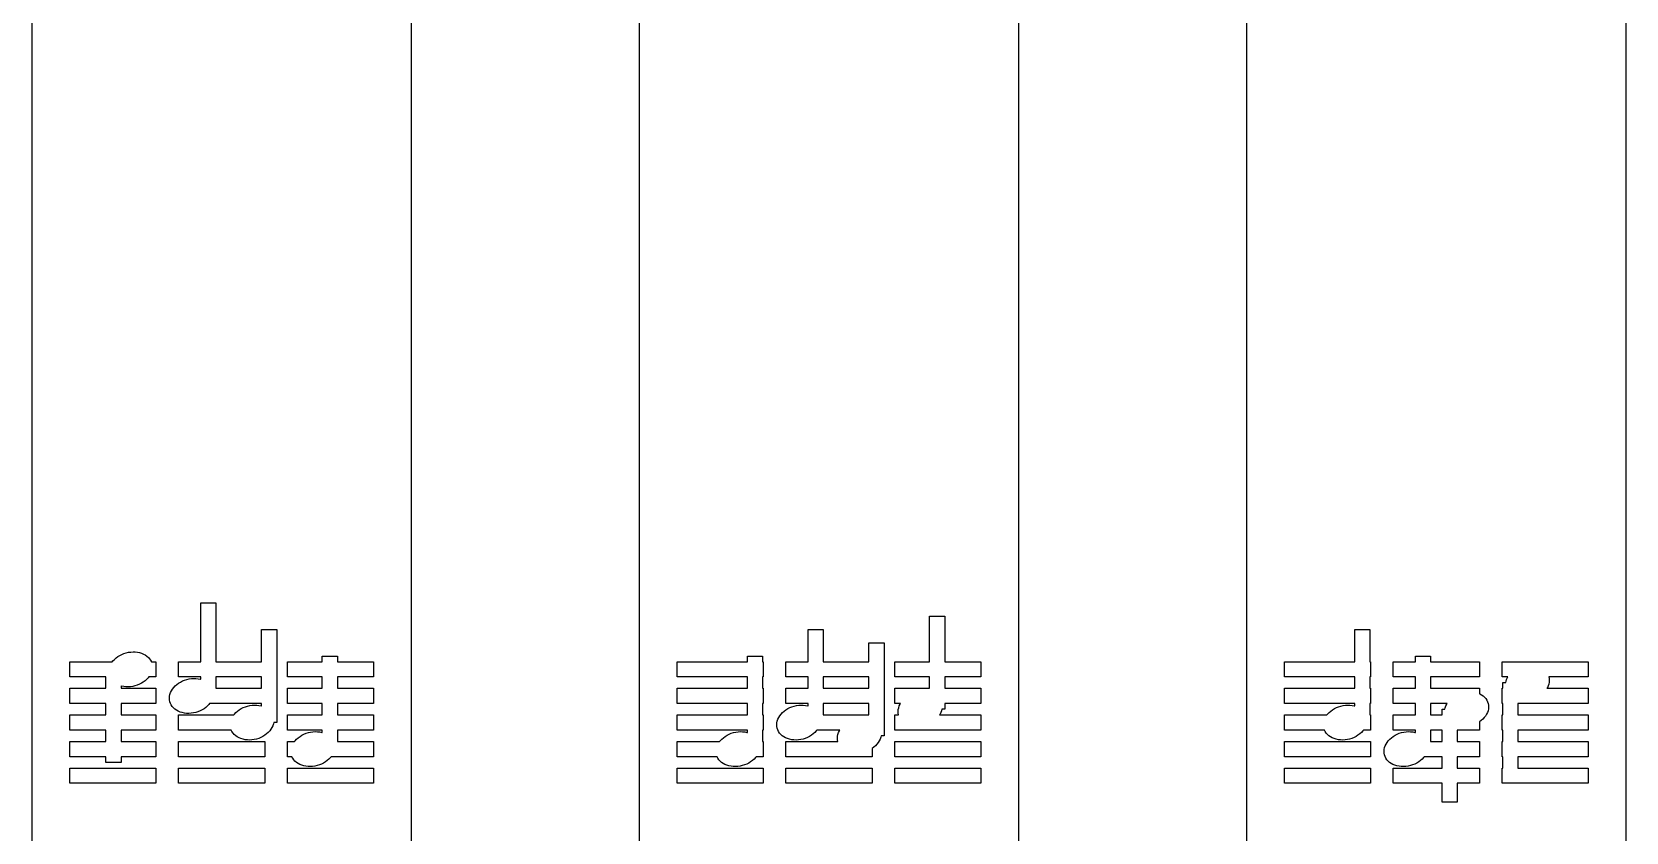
# Model space of a CAD drawing. Header units: metres. Extents: x -12 to 180, y -1275 to 154.
# Drawn here: x 96 to 180, y -700.8 to -658.7 of the extents above; entities that cross this region are included whole.
import ezdxf

# ---------------------------------------------------------------- set-up
doc = ezdxf.new("R2010")
doc.units = ezdxf.units.M

msp = doc.modelspace()

# ---------------------------------------------------------------- linework, layer by layer
for p, q in [((96, -620.022), (96, -770.022)), ((116, -770.022), (116, -620.022)), ((128, -620.022), (128, -770.022)), ((148, -770.022), (148, -620.022)), ((160, -620.022), (160, -770.022)), ((180, -770.022), (180, -620.022)), ((104.9, -691.822), (104.9, -688.722)), ((104.9, -688.722), (105.7, -688.722)), ((105.7, -688.722), (105.7, -691.822)), ((143.3, -691.822), (143.3, -689.422)), ((143.3, -689.422), (144.1, -689.422)), ((144.1, -689.422), (144.1, -691.822)), ((108.1, -691.822), (108.1, -690.122)), ((108.1, -690.122), (108.9, -690.122)), ((108.9, -690.122), (108.9, -695.022)), ((136.9, -691.822), (136.9, -690.122)), ((136.9, -690.122), (137.7, -690.122)), ((137.7, -690.122), (137.7, -691.822)), ((165.7, -691.822), (165.7, -690.122)), ((165.7, -690.122), (166.5, -690.122)), ((166.5, -690.122), (166.5, -691.822)), ((101.086, -691.326), (101.207, -691.309)), ((101.207, -691.309), (101.328, -691.302)), ((101.328, -691.302), (101.447, -691.305)), ((101.447, -691.305), (101.563, -691.318)), ((101.563, -691.318), (101.676, -691.341)), ((140.1, -691.822), (140.1, -690.822)), ((140.1, -690.822), (140.9, -690.822)), ((140.9, -690.822), (140.9, -695.722)), ((98, -692.622), (98, -691.822)), ((98, -691.822), (100.237, -691.822)), ((100.237, -691.822), (100.271, -691.779)), ((100.271, -691.779), (100.347, -691.697)), ((100.347, -691.697), (100.433, -691.621)), ((100.433, -691.621), (100.528, -691.551)), ((100.528, -691.551), (100.629, -691.489)), ((100.629, -691.489), (100.737, -691.435)), ((100.737, -691.435), (100.85, -691.389)), ((100.85, -691.389), (100.967, -691.353)), ((100.967, -691.353), (101.086, -691.326)), ((101.676, -691.341), (101.783, -691.374)), ((101.783, -691.374), (101.884, -691.415)), ((101.884, -691.415), (101.977, -691.466)), ((101.977, -691.466), (102.062, -691.525)), ((102.062, -691.525), (102.138, -691.592)), ((102.138, -691.592), (102.203, -691.666)), ((102.203, -691.666), (102.257, -691.745)), ((102.257, -691.745), (102.296, -691.822)), ((102.296, -691.822), (102.533, -691.822)), ((102.533, -691.822), (102.533, -692.622)), ((103.733, -692.622), (103.733, -691.822)), ((103.733, -691.822), (104.9, -691.822)), ((105.7, -691.822), (108.1, -691.822)), ((109.467, -692.622), (109.467, -691.822)), ((109.467, -691.822), (111.3, -691.822)), ((111.3, -691.822), (111.3, -691.522)), ((111.3, -691.522), (112.1, -691.522)), ((112.1, -691.522), (112.1, -691.822)), ((112.1, -691.822), (114, -691.822)), ((114, -691.822), (114, -692.622)), ((130, -692.622), (130, -691.822)), ((130, -691.822), (133.7, -691.822)), ((133.7, -691.822), (133.7, -691.522)), ((133.7, -691.522), (134.5, -691.522)), ((134.5, -691.522), (134.5, -691.822)), ((134.5, -691.822), (134.533, -691.822)), ((134.533, -691.822), (134.533, -692.622)), ((135.733, -692.622), (135.733, -691.822)), ((135.733, -691.822), (136.9, -691.822)), ((137.7, -691.822), (140.1, -691.822)), ((141.467, -692.622), (141.467, -691.822)), ((141.467, -691.822), (143.3, -691.822)), ((144.1, -691.822), (146, -691.822)), ((146, -691.822), (146, -692.622)), ((162, -692.622), (162, -691.822)), ((162, -691.822), (165.7, -691.822)), ((166.5, -691.822), (166.533, -691.822)), ((166.533, -691.822), (166.533, -692.622)), ((167.733, -692.622), (167.733, -691.822)), ((167.733, -691.822), (168.9, -691.822)), ((168.9, -691.822), (168.9, -691.522)), ((168.9, -691.522), (169.7, -691.522)), ((169.7, -691.522), (169.7, -691.822)), ((169.7, -691.822), (172.267, -691.822)), ((172.267, -691.822), (172.267, -692.622)), ((173.467, -692.622), (173.467, -691.822)), ((173.467, -691.822), (178, -691.822)), ((178, -691.822), (178, -692.622)), ((99.9, -692.622), (98, -692.622)), ((99.9, -693.222), (99.9, -692.622)), ((101.771, -692.955), (101.663, -693.01)), ((101.872, -692.893), (101.771, -692.955)), ((101.967, -692.824), (101.872, -692.893)), ((102.053, -692.748), (101.967, -692.824)), ((102.129, -692.666), (102.053, -692.748)), ((102.163, -692.622), (102.129, -692.666)), ((102.533, -692.622), (102.163, -692.622)), ((103.633, -693.021), (103.728, -692.951)), ((103.728, -692.951), (103.829, -692.889)), ((104.9, -692.622), (103.733, -692.622)), ((103.829, -692.889), (103.937, -692.835)), ((103.937, -692.835), (104.05, -692.789)), ((104.05, -692.789), (104.167, -692.753)), ((104.167, -692.753), (104.286, -692.726)), ((104.286, -692.726), (104.407, -692.709)), ((104.407, -692.709), (104.528, -692.702)), ((104.528, -692.702), (104.647, -692.705)), ((104.647, -692.705), (104.763, -692.718)), ((104.763, -692.718), (104.876, -692.741)), ((104.876, -692.741), (104.9, -692.748)), ((104.9, -692.748), (104.9, -692.622)), ((108.1, -692.622), (105.7, -692.622)), ((105.7, -692.622), (105.7, -693.222)), ((108.1, -693.222), (108.1, -692.622)), ((111.3, -692.622), (109.467, -692.622)), ((111.3, -693.222), (111.3, -692.622)), ((114, -692.622), (112.1, -692.622)), ((112.1, -692.622), (112.1, -693.222)), ((133.7, -692.622), (130, -692.622)), ((133.7, -693.222), (133.7, -692.622)), ((134.533, -692.622), (134.5, -692.622)), ((134.5, -692.622), (134.5, -693.222)), ((136.9, -692.622), (135.733, -692.622)), ((136.9, -693.222), (136.9, -692.622)), ((140.1, -692.622), (137.7, -692.622)), ((137.7, -692.622), (137.7, -693.222)), ((140.1, -693.222), (140.1, -692.622)), ((143.3, -692.622), (141.467, -692.622)), ((143.3, -693.222), (143.3, -692.622)), ((146, -692.622), (144.1, -692.622)), ((144.1, -692.622), (144.1, -693.222)), ((165.7, -692.622), (162, -692.622)), ((165.7, -693.222), (165.7, -692.622)), ((166.533, -692.622), (166.5, -692.622)), ((166.5, -692.622), (166.5, -693.222)), ((168.9, -692.622), (167.733, -692.622)), ((168.9, -693.222), (168.9, -692.622)), ((172.267, -692.622), (169.7, -692.622)), ((169.7, -692.622), (169.7, -693.222)), ((173.77, -692.622), (173.467, -692.622)), ((173.5, -693.222), (173.5, -692.922)), ((173.5, -692.922), (173.657, -692.922)), ((173.657, -692.922), (173.673, -692.845)), ((173.673, -692.845), (173.705, -692.75)), ((173.705, -692.75), (173.749, -692.656)), ((173.749, -692.656), (173.77, -692.622)), ((175.927, -692.999), (175.895, -693.095)), ((175.947, -692.903), (175.927, -692.999)), ((178, -692.622), (175.931, -692.622)), ((175.931, -692.622), (175.948, -692.712)), ((175.954, -692.807), (175.947, -692.903)), ((175.948, -692.712), (175.954, -692.807)), ((98, -694.022), (98, -693.222)), ((98, -693.222), (99.9, -693.222)), ((100.724, -693.104), (100.7, -693.096)), ((100.7, -693.096), (100.7, -693.222)), ((100.7, -693.222), (102.533, -693.222)), ((100.837, -693.126), (100.724, -693.104)), ((100.953, -693.14), (100.837, -693.126)), ((101.072, -693.143), (100.953, -693.14)), ((101.193, -693.135), (101.072, -693.143)), ((101.314, -693.118), (101.193, -693.135)), ((101.433, -693.092), (101.314, -693.118)), ((101.55, -693.055), (101.433, -693.092)), ((101.663, -693.01), (101.55, -693.055)), ((102.533, -693.222), (102.533, -694.022)), ((103.246, -693.738), (103.253, -693.642)), ((103.252, -693.832), (103.246, -693.738)), ((103.27, -693.925), (103.252, -693.832)), ((103.253, -693.642), (103.273, -693.545)), ((103.273, -693.545), (103.305, -693.45)), ((103.305, -693.45), (103.349, -693.356)), ((103.349, -693.356), (103.404, -693.266)), ((103.404, -693.266), (103.471, -693.179)), ((103.471, -693.179), (103.547, -693.097)), ((103.547, -693.097), (103.633, -693.021)), ((105.7, -693.222), (108.1, -693.222)), ((109.467, -694.022), (109.467, -693.222)), ((109.467, -693.222), (111.3, -693.222)), ((112.1, -693.222), (114, -693.222)), ((114, -693.222), (114, -694.022)), ((130, -694.022), (130, -693.222)), ((130, -693.222), (133.7, -693.222)), ((134.5, -693.222), (134.533, -693.222)), ((134.533, -693.222), (134.533, -694.022)), ((135.733, -694.022), (135.733, -693.222)), ((135.733, -693.222), (136.9, -693.222)), ((137.7, -693.222), (140.1, -693.222)), ((141.467, -694.022), (141.467, -693.222)), ((141.467, -693.222), (143.3, -693.222)), ((144.1, -693.222), (146, -693.222)), ((146, -693.222), (146, -694.022)), ((162, -694.022), (162, -693.222)), ((162, -693.222), (165.7, -693.222)), ((166.5, -693.222), (166.533, -693.222)), ((166.533, -693.222), (166.533, -694.022)), ((167.733, -694.022), (167.733, -693.222)), ((167.733, -693.222), (168.9, -693.222)), ((169.7, -693.222), (172.267, -693.222)), ((172.267, -693.222), (172.267, -693.508)), ((172.267, -693.508), (172.284, -693.515)), ((172.284, -693.515), (172.377, -693.566)), ((172.377, -693.566), (172.462, -693.625)), ((172.462, -693.625), (172.538, -693.692)), ((172.538, -693.692), (172.603, -693.766)), ((172.603, -693.766), (172.657, -693.845)), ((173.467, -694.022), (173.467, -693.222)), ((173.467, -693.222), (173.5, -693.222)), ((175.851, -693.188), (175.83, -693.222)), ((175.83, -693.222), (178, -693.222)), ((175.895, -693.095), (175.851, -693.188)), ((178, -693.222), (178, -694.022)), ((99.9, -694.022), (98, -694.022)), ((98, -695.422), (98, -694.622)), ((98, -694.622), (99.9, -694.622)), ((99.9, -694.622), (99.9, -694.022)), ((102.533, -694.022), (100.7, -694.022)), ((100.7, -694.022), (100.7, -694.622)), ((100.7, -694.622), (102.533, -694.622)), ((102.533, -694.622), (102.533, -695.422)), ((103.3, -694.014), (103.27, -693.925)), ((103.343, -694.099), (103.3, -694.014)), ((103.397, -694.179), (103.343, -694.099)), ((103.462, -694.252), (103.397, -694.179)), ((103.538, -694.319), (103.462, -694.252)), ((103.623, -694.378), (103.538, -694.319)), ((103.716, -694.429), (103.623, -694.378)), ((103.817, -694.471), (103.716, -694.429)), ((103.733, -695.422), (103.733, -694.622)), ((103.733, -694.622), (106.637, -694.622)), ((103.924, -694.503), (103.817, -694.471)), ((104.037, -694.526), (103.924, -694.503)), ((104.153, -694.54), (104.037, -694.526)), ((104.272, -694.543), (104.153, -694.54)), ((104.393, -694.535), (104.272, -694.543)), ((104.514, -694.518), (104.393, -694.535)), ((104.633, -694.492), (104.514, -694.518)), ((104.75, -694.455), (104.633, -694.492)), ((104.863, -694.41), (104.75, -694.455)), ((104.971, -694.355), (104.863, -694.41)), ((105.072, -694.293), (104.971, -694.355)), ((105.167, -694.224), (105.072, -694.293)), ((105.253, -694.148), (105.167, -694.224)), ((105.329, -694.066), (105.253, -694.148)), ((105.363, -694.022), (105.329, -694.066)), ((108.1, -694.022), (105.363, -694.022)), ((106.637, -694.622), (106.671, -694.579)), ((106.671, -694.579), (106.747, -694.497)), ((106.747, -694.497), (106.833, -694.421)), ((106.833, -694.421), (106.928, -694.351)), ((106.928, -694.351), (107.029, -694.289)), ((107.029, -694.289), (107.137, -694.235)), ((107.137, -694.235), (107.25, -694.189)), ((107.25, -694.189), (107.367, -694.153)), ((107.367, -694.153), (107.486, -694.126)), ((107.486, -694.126), (107.607, -694.109)), ((107.607, -694.109), (107.728, -694.102)), ((107.728, -694.102), (107.847, -694.105)), ((107.847, -694.105), (107.963, -694.118)), ((107.963, -694.118), (108.076, -694.141)), ((108.076, -694.141), (108.1, -694.148)), ((108.1, -694.148), (108.1, -694.022)), ((111.3, -694.022), (109.467, -694.022)), ((109.467, -695.422), (109.467, -694.622)), ((109.467, -694.622), (111.3, -694.622)), ((111.3, -694.622), (111.3, -694.022)), ((114, -694.022), (112.1, -694.022)), ((112.1, -694.022), (112.1, -694.622)), ((112.1, -694.622), (114, -694.622)), ((114, -694.622), (114, -695.422)), ((133.7, -694.022), (130, -694.022)), ((130, -695.422), (130, -694.622)), ((130, -694.622), (133.7, -694.622)), ((133.7, -694.622), (133.7, -694.022)), ((134.533, -694.022), (134.5, -694.022)), ((134.5, -694.022), (134.5, -694.622)), ((134.5, -694.622), (134.533, -694.622)), ((134.533, -694.622), (134.533, -695.422)), ((135.349, -694.756), (135.404, -694.666)), ((135.404, -694.666), (135.471, -694.579)), ((135.471, -694.579), (135.547, -694.497)), ((135.547, -694.497), (135.633, -694.421)), ((135.633, -694.421), (135.728, -694.351)), ((135.728, -694.351), (135.829, -694.289)), ((136.9, -694.022), (135.733, -694.022)), ((135.829, -694.289), (135.937, -694.235)), ((135.937, -694.235), (136.05, -694.189)), ((136.05, -694.189), (136.167, -694.153)), ((136.167, -694.153), (136.286, -694.126)), ((136.286, -694.126), (136.407, -694.109)), ((136.407, -694.109), (136.528, -694.102)), ((136.528, -694.102), (136.647, -694.105)), ((136.647, -694.105), (136.763, -694.118)), ((136.763, -694.118), (136.876, -694.141)), ((136.876, -694.141), (136.9, -694.148)), ((136.9, -694.148), (136.9, -694.022)), ((140.1, -694.022), (137.7, -694.022)), ((137.7, -694.022), (137.7, -694.622)), ((137.7, -694.622), (140.1, -694.622)), ((140.1, -694.622), (140.1, -694.022)), ((141.77, -694.022), (141.467, -694.022)), ((141.467, -695.422), (141.467, -694.622)), ((141.467, -694.622), (141.669, -694.622)), ((141.646, -694.438), (141.653, -694.342)), ((141.652, -694.532), (141.646, -694.438)), ((141.669, -694.622), (141.652, -694.532)), ((141.653, -694.342), (141.673, -694.245)), ((141.673, -694.245), (141.705, -694.15)), ((141.705, -694.15), (141.749, -694.056)), ((141.749, -694.056), (141.77, -694.022)), ((143.851, -694.588), (143.83, -694.622)), ((143.83, -694.622), (146, -694.622)), ((143.895, -694.495), (143.851, -694.588)), ((143.927, -694.399), (143.895, -694.495)), ((143.943, -694.322), (143.927, -694.399)), ((144.1, -694.322), (143.943, -694.322)), ((146, -694.022), (144.1, -694.022)), ((144.1, -694.022), (144.1, -694.322)), ((146, -694.622), (146, -695.422)), ((165.7, -694.022), (162, -694.022)), ((162, -695.422), (162, -694.622)), ((162, -694.622), (164.237, -694.622)), ((164.237, -694.622), (164.271, -694.579)), ((164.271, -694.579), (164.347, -694.497)), ((164.347, -694.497), (164.433, -694.421)), ((164.433, -694.421), (164.528, -694.351)), ((164.528, -694.351), (164.629, -694.289)), ((164.629, -694.289), (164.737, -694.235)), ((164.737, -694.235), (164.85, -694.189)), ((164.85, -694.189), (164.967, -694.153)), ((164.967, -694.153), (165.086, -694.126)), ((165.086, -694.126), (165.207, -694.109)), ((165.207, -694.109), (165.328, -694.102)), ((165.328, -694.102), (165.447, -694.105)), ((165.447, -694.105), (165.563, -694.118)), ((165.563, -694.118), (165.676, -694.141)), ((165.676, -694.141), (165.7, -694.148)), ((165.7, -694.148), (165.7, -694.022)), ((166.533, -694.022), (166.5, -694.022)), ((166.5, -694.022), (166.5, -694.622)), ((166.5, -694.622), (166.533, -694.622)), ((166.533, -694.622), (166.533, -695.422)), ((168.9, -694.022), (167.733, -694.022)), ((167.733, -695.422), (167.733, -694.622)), ((167.733, -694.622), (168.9, -694.622)), ((168.9, -694.622), (168.9, -694.022)), ((170.57, -694.022), (169.7, -694.022)), ((169.7, -694.022), (169.7, -694.622)), ((169.7, -694.622), (170.3, -694.622)), ((170.3, -694.322), (170.457, -694.322)), ((170.3, -694.622), (170.3, -694.322)), ((170.457, -694.322), (170.473, -694.245)), ((170.473, -694.245), (170.505, -694.15)), ((170.505, -694.15), (170.549, -694.056)), ((170.549, -694.056), (170.57, -694.022)), ((172.596, -694.679), (172.529, -694.766)), ((172.651, -694.588), (172.596, -694.679)), ((172.695, -694.495), (172.651, -694.588)), ((172.657, -693.845), (172.7, -693.93)), ((172.727, -694.399), (172.695, -694.495)), ((172.7, -693.93), (172.73, -694.019)), ((172.747, -694.303), (172.727, -694.399)), ((172.73, -694.019), (172.748, -694.112)), ((172.754, -694.207), (172.747, -694.303)), ((172.748, -694.112), (172.754, -694.207)), ((173.5, -694.022), (173.467, -694.022)), ((173.467, -695.422), (173.467, -694.622)), ((173.467, -694.622), (173.5, -694.622)), ((173.5, -694.622), (173.5, -694.022)), ((178, -694.022), (174.3, -694.022)), ((174.3, -694.022), (174.3, -694.622)), ((174.3, -694.622), (178, -694.622)), ((178, -694.622), (178, -695.422)), ((99.9, -695.422), (98, -695.422)), ((99.9, -696.022), (99.9, -695.422)), ((102.533, -695.422), (100.7, -695.422)), ((100.7, -695.422), (100.7, -696.022)), ((106.504, -695.422), (103.733, -695.422)), ((106.543, -695.499), (106.504, -695.422)), ((106.597, -695.579), (106.543, -695.499)), ((108.529, -695.466), (108.453, -695.548)), ((108.596, -695.379), (108.529, -695.466)), ((108.651, -695.288), (108.596, -695.379)), ((108.695, -695.195), (108.651, -695.288)), ((108.727, -695.099), (108.695, -695.195)), ((108.743, -695.022), (108.727, -695.099)), ((108.9, -695.022), (108.743, -695.022)), ((111.3, -695.422), (109.467, -695.422)), ((110.686, -695.526), (110.807, -695.509)), ((110.807, -695.509), (110.928, -695.502)), ((110.928, -695.502), (111.047, -695.505)), ((111.047, -695.505), (111.163, -695.518)), ((111.163, -695.518), (111.276, -695.541)), ((111.3, -695.548), (111.3, -695.422)), ((114, -695.422), (112.1, -695.422)), ((112.1, -695.422), (112.1, -696.022)), ((133.7, -695.422), (130, -695.422)), ((133.086, -695.526), (133.207, -695.509)), ((133.207, -695.509), (133.328, -695.502)), ((133.328, -695.502), (133.447, -695.505)), ((133.447, -695.505), (133.563, -695.518)), ((133.563, -695.518), (133.676, -695.541)), ((133.7, -695.548), (133.7, -695.422)), ((134.533, -695.422), (134.5, -695.422)), ((134.5, -695.422), (134.5, -696.022)), ((135.246, -695.138), (135.253, -695.042)), ((135.252, -695.232), (135.246, -695.138)), ((135.27, -695.325), (135.252, -695.232)), ((135.253, -695.042), (135.273, -694.945)), ((135.3, -695.414), (135.27, -695.325)), ((135.273, -694.945), (135.305, -694.85)), ((135.343, -695.499), (135.3, -695.414)), ((135.305, -694.85), (135.349, -694.756)), ((135.397, -695.579), (135.343, -695.499)), ((137.329, -695.466), (137.253, -695.548)), ((137.363, -695.422), (137.329, -695.466)), ((138.57, -695.422), (137.363, -695.422)), ((138.505, -695.55), (138.549, -695.456)), ((138.549, -695.456), (138.57, -695.422)), ((146, -695.422), (141.467, -695.422)), ((164.104, -695.422), (162, -695.422)), ((164.143, -695.499), (164.104, -695.422)), ((164.197, -695.579), (164.143, -695.499)), ((166.129, -695.466), (166.053, -695.548)), ((166.163, -695.422), (166.129, -695.466)), ((166.533, -695.422), (166.163, -695.422)), ((168.9, -695.422), (167.733, -695.422)), ((168.286, -695.526), (168.407, -695.509)), ((168.407, -695.509), (168.528, -695.502)), ((168.528, -695.502), (168.647, -695.505)), ((168.647, -695.505), (168.763, -695.518)), ((168.763, -695.518), (168.876, -695.541)), ((168.9, -695.548), (168.9, -695.422)), ((170.3, -695.422), (169.7, -695.422)), ((169.7, -695.422), (169.7, -696.022)), ((170.3, -696.022), (170.3, -695.422)), ((172.267, -695.422), (171.1, -695.422)), ((171.1, -695.422), (171.1, -696.022)), ((172.272, -694.993), (172.267, -694.997)), ((172.267, -694.997), (172.267, -695.422)), ((172.367, -694.924), (172.272, -694.993)), ((172.453, -694.848), (172.367, -694.924)), ((172.529, -694.766), (172.453, -694.848)), ((173.5, -695.422), (173.467, -695.422)), ((173.5, -696.022), (173.5, -695.422)), ((178, -695.422), (174.3, -695.422)), ((174.3, -695.422), (174.3, -696.022)), ((98, -696.822), (98, -696.022)), ((98, -696.022), (99.9, -696.022)), ((100.7, -696.022), (102.533, -696.022)), ((102.533, -696.022), (102.533, -696.822)), ((103.733, -696.822), (103.733, -696.022)), ((103.733, -696.022), (108.267, -696.022)), ((106.662, -695.652), (106.597, -695.579)), ((106.738, -695.719), (106.662, -695.652)), ((106.823, -695.778), (106.738, -695.719)), ((106.916, -695.829), (106.823, -695.778)), ((107.017, -695.871), (106.916, -695.829)), ((107.124, -695.903), (107.017, -695.871)), ((107.237, -695.926), (107.124, -695.903)), ((107.353, -695.94), (107.237, -695.926)), ((107.472, -695.943), (107.353, -695.94)), ((107.593, -695.935), (107.472, -695.943)), ((107.714, -695.918), (107.593, -695.935)), ((107.833, -695.892), (107.714, -695.918)), ((107.95, -695.855), (107.833, -695.892)), ((108.063, -695.81), (107.95, -695.855)), ((108.171, -695.755), (108.063, -695.81)), ((108.272, -695.693), (108.171, -695.755)), ((108.267, -696.022), (108.267, -696.822)), ((108.367, -695.624), (108.272, -695.693)), ((108.453, -695.548), (108.367, -695.624)), ((109.467, -696.822), (109.467, -696.022)), ((109.467, -696.022), (109.837, -696.022)), ((109.837, -696.022), (109.871, -695.979)), ((109.871, -695.979), (109.947, -695.897)), ((109.947, -695.897), (110.033, -695.821)), ((110.033, -695.821), (110.128, -695.751)), ((110.128, -695.751), (110.229, -695.689)), ((110.229, -695.689), (110.337, -695.635)), ((110.337, -695.635), (110.45, -695.589)), ((110.45, -695.589), (110.567, -695.553)), ((110.567, -695.553), (110.686, -695.526)), ((111.276, -695.541), (111.3, -695.548)), ((112.1, -696.022), (114, -696.022)), ((114, -696.022), (114, -696.822)), ((130, -696.822), (130, -696.022)), ((130, -696.022), (132.237, -696.022)), ((132.237, -696.022), (132.271, -695.979)), ((132.271, -695.979), (132.347, -695.897)), ((132.347, -695.897), (132.433, -695.821)), ((132.433, -695.821), (132.528, -695.751)), ((132.528, -695.751), (132.629, -695.689)), ((132.629, -695.689), (132.737, -695.635)), ((132.737, -695.635), (132.85, -695.589)), ((132.85, -695.589), (132.967, -695.553)), ((132.967, -695.553), (133.086, -695.526)), ((133.676, -695.541), (133.7, -695.548)), ((134.5, -696.022), (134.533, -696.022)), ((134.533, -696.022), (134.533, -696.822)), ((135.462, -695.652), (135.397, -695.579)), ((135.538, -695.719), (135.462, -695.652)), ((135.623, -695.778), (135.538, -695.719)), ((135.716, -695.829), (135.623, -695.778)), ((135.817, -695.871), (135.716, -695.829)), ((135.733, -696.822), (135.733, -696.022)), ((135.733, -696.022), (138.469, -696.022)), ((135.924, -695.903), (135.817, -695.871)), ((136.037, -695.926), (135.924, -695.903)), ((136.153, -695.94), (136.037, -695.926)), ((136.272, -695.943), (136.153, -695.94)), ((136.393, -695.935), (136.272, -695.943)), ((136.514, -695.918), (136.393, -695.935)), ((136.633, -695.892), (136.514, -695.918)), ((136.75, -695.855), (136.633, -695.892)), ((136.863, -695.81), (136.75, -695.855)), ((136.971, -695.755), (136.863, -695.81)), ((137.072, -695.693), (136.971, -695.755)), ((137.167, -695.624), (137.072, -695.693)), ((137.253, -695.548), (137.167, -695.624)), ((138.446, -695.838), (138.453, -695.742)), ((138.452, -695.932), (138.446, -695.838)), ((138.469, -696.022), (138.452, -695.932)), ((138.453, -695.742), (138.473, -695.645)), ((138.473, -695.645), (138.505, -695.55)), ((140.367, -696.324), (140.272, -696.393)), ((140.453, -696.247), (140.367, -696.324)), ((140.529, -696.166), (140.453, -696.247)), ((140.596, -696.079), (140.529, -696.166)), ((140.651, -695.988), (140.596, -696.079)), ((140.695, -695.895), (140.651, -695.988)), ((140.727, -695.799), (140.695, -695.895)), ((140.743, -695.722), (140.727, -695.799)), ((140.9, -695.722), (140.743, -695.722)), ((141.467, -696.822), (141.467, -696.022)), ((141.467, -696.022), (146, -696.022)), ((146, -696.022), (146, -696.822)), ((162, -696.822), (162, -696.022)), ((162, -696.022), (166.533, -696.022)), ((164.262, -695.652), (164.197, -695.579)), ((164.338, -695.719), (164.262, -695.652)), ((164.423, -695.778), (164.338, -695.719)), ((164.516, -695.829), (164.423, -695.778)), ((164.617, -695.871), (164.516, -695.829)), ((164.724, -695.903), (164.617, -695.871)), ((164.837, -695.926), (164.724, -695.903)), ((164.953, -695.94), (164.837, -695.926)), ((165.072, -695.943), (164.953, -695.94)), ((165.193, -695.935), (165.072, -695.943)), ((165.314, -695.918), (165.193, -695.935)), ((165.433, -695.892), (165.314, -695.918)), ((165.55, -695.855), (165.433, -695.892)), ((165.663, -695.81), (165.55, -695.855)), ((165.771, -695.755), (165.663, -695.81)), ((165.872, -695.693), (165.771, -695.755)), ((165.967, -695.624), (165.872, -695.693)), ((166.053, -695.548), (165.967, -695.624)), ((166.533, -696.022), (166.533, -696.822)), ((167.253, -696.442), (167.273, -696.345)), ((167.273, -696.345), (167.305, -696.25)), ((167.305, -696.25), (167.349, -696.156)), ((167.349, -696.156), (167.404, -696.066)), ((167.404, -696.066), (167.471, -695.979)), ((167.471, -695.979), (167.547, -695.897)), ((167.547, -695.897), (167.633, -695.821)), ((167.633, -695.821), (167.728, -695.751)), ((167.728, -695.751), (167.829, -695.689)), ((167.829, -695.689), (167.937, -695.635)), ((167.937, -695.635), (168.05, -695.589)), ((168.05, -695.589), (168.167, -695.553)), ((168.167, -695.553), (168.286, -695.526)), ((168.876, -695.541), (168.9, -695.548)), ((169.7, -696.022), (170.3, -696.022)), ((171.1, -696.022), (172.267, -696.022)), ((172.267, -696.022), (172.267, -696.822)), ((173.467, -696.822), (173.467, -696.022)), ((173.467, -696.022), (173.5, -696.022)), ((174.3, -696.022), (178, -696.022)), ((178, -696.022), (178, -696.822)), ((99.9, -696.822), (98, -696.822)), ((99.9, -697.122), (99.9, -696.822)), ((100.7, -697.122), (99.9, -697.122)), ((102.533, -696.822), (100.7, -696.822)), ((100.7, -696.822), (100.7, -697.122)), ((108.267, -696.822), (103.733, -696.822)), ((109.704, -696.822), (109.467, -696.822)), ((109.743, -696.899), (109.704, -696.822)), ((109.797, -696.979), (109.743, -696.899)), ((109.862, -697.052), (109.797, -696.979)), ((109.938, -697.119), (109.862, -697.052)), ((110.023, -697.178), (109.938, -697.119)), ((110.116, -697.229), (110.023, -697.178)), ((111.371, -697.155), (111.263, -697.21)), ((111.472, -697.093), (111.371, -697.155)), ((111.567, -697.024), (111.472, -697.093)), ((111.653, -696.947), (111.567, -697.024)), ((111.729, -696.866), (111.653, -696.947)), ((111.763, -696.822), (111.729, -696.866)), ((114, -696.822), (111.763, -696.822)), ((132.104, -696.822), (130, -696.822)), ((132.143, -696.899), (132.104, -696.822)), ((132.197, -696.979), (132.143, -696.899)), ((132.262, -697.052), (132.197, -696.979)), ((132.338, -697.119), (132.262, -697.052)), ((132.423, -697.178), (132.338, -697.119)), ((132.516, -697.229), (132.423, -697.178)), ((133.771, -697.155), (133.663, -697.21)), ((133.872, -697.093), (133.771, -697.155)), ((133.967, -697.024), (133.872, -697.093)), ((134.053, -696.947), (133.967, -697.024)), ((134.129, -696.866), (134.053, -696.947)), ((134.163, -696.822), (134.129, -696.866)), ((134.533, -696.822), (134.163, -696.822)), ((140.267, -696.822), (135.733, -696.822)), ((140.272, -696.393), (140.267, -696.397)), ((140.267, -696.397), (140.267, -696.822)), ((146, -696.822), (141.467, -696.822)), ((166.533, -696.822), (162, -696.822)), ((167.246, -696.538), (167.253, -696.442)), ((167.252, -696.632), (167.246, -696.538)), ((167.27, -696.725), (167.252, -696.632)), ((167.3, -696.814), (167.27, -696.725)), ((167.343, -696.899), (167.3, -696.814)), ((167.397, -696.979), (167.343, -696.899)), ((167.462, -697.052), (167.397, -696.979)), ((167.538, -697.119), (167.462, -697.052)), ((167.623, -697.178), (167.538, -697.119)), ((167.716, -697.229), (167.623, -697.178)), ((168.971, -697.155), (168.863, -697.21)), ((169.072, -697.093), (168.971, -697.155)), ((169.167, -697.024), (169.072, -697.093)), ((169.253, -696.947), (169.167, -697.024)), ((169.329, -696.866), (169.253, -696.947)), ((169.363, -696.822), (169.329, -696.866)), ((170.3, -696.822), (169.363, -696.822)), ((170.3, -697.422), (170.3, -696.822)), ((172.267, -696.822), (171.1, -696.822)), ((171.1, -696.822), (171.1, -697.422)), ((173.5, -696.822), (173.467, -696.822)), ((173.5, -697.422), (173.5, -696.822)), ((178, -696.822), (174.3, -696.822)), ((174.3, -696.822), (174.3, -697.422)), ((98, -698.222), (98, -697.422)), ((98, -697.422), (102.533, -697.422)), ((102.533, -697.422), (102.533, -698.222)), ((103.733, -698.222), (103.733, -697.422)), ((103.733, -697.422), (108.267, -697.422)), ((108.267, -697.422), (108.267, -698.222)), ((109.467, -698.222), (109.467, -697.422)), ((109.467, -697.422), (114, -697.422)), ((110.217, -697.271), (110.116, -697.229)), ((110.324, -697.303), (110.217, -697.271)), ((110.437, -697.326), (110.324, -697.303)), ((110.553, -697.34), (110.437, -697.326)), ((110.672, -697.343), (110.553, -697.34)), ((110.793, -697.335), (110.672, -697.343)), ((110.914, -697.318), (110.793, -697.335)), ((111.033, -697.292), (110.914, -697.318)), ((111.15, -697.255), (111.033, -697.292)), ((111.263, -697.21), (111.15, -697.255)), ((114, -697.422), (114, -698.222)), ((130, -698.222), (130, -697.422)), ((130, -697.422), (134.533, -697.422)), ((132.617, -697.271), (132.516, -697.229)), ((132.724, -697.303), (132.617, -697.271)), ((132.837, -697.326), (132.724, -697.303)), ((132.953, -697.34), (132.837, -697.326)), ((133.072, -697.343), (132.953, -697.34)), ((133.193, -697.335), (133.072, -697.343)), ((133.314, -697.318), (133.193, -697.335)), ((133.433, -697.292), (133.314, -697.318)), ((133.55, -697.255), (133.433, -697.292)), ((133.663, -697.21), (133.55, -697.255)), ((134.533, -697.422), (134.533, -698.222)), ((135.733, -698.222), (135.733, -697.422)), ((135.733, -697.422), (140.267, -697.422)), ((140.267, -697.422), (140.267, -698.222)), ((141.467, -698.222), (141.467, -697.422)), ((141.467, -697.422), (146, -697.422)), ((146, -697.422), (146, -698.222)), ((162, -698.222), (162, -697.422)), ((162, -697.422), (166.533, -697.422)), ((166.533, -697.422), (166.533, -698.222)), ((167.817, -697.271), (167.716, -697.229)), ((167.733, -698.222), (167.733, -697.422)), ((167.733, -697.422), (170.3, -697.422)), ((167.924, -697.303), (167.817, -697.271)), ((168.037, -697.326), (167.924, -697.303)), ((168.153, -697.34), (168.037, -697.326)), ((168.272, -697.343), (168.153, -697.34)), ((168.393, -697.335), (168.272, -697.343)), ((168.514, -697.318), (168.393, -697.335)), ((168.633, -697.292), (168.514, -697.318)), ((168.75, -697.255), (168.633, -697.292)), ((168.863, -697.21), (168.75, -697.255)), ((171.1, -697.422), (172.267, -697.422)), ((172.267, -697.422), (172.267, -698.222)), ((173.467, -698.222), (173.467, -697.422)), ((173.467, -697.422), (173.5, -697.422)), ((174.3, -697.422), (178, -697.422)), ((178, -697.422), (178, -698.222)), ((102.533, -698.222), (98, -698.222)), ((108.267, -698.222), (103.733, -698.222)), ((114, -698.222), (109.467, -698.222)), ((134.533, -698.222), (130, -698.222)), ((140.267, -698.222), (135.733, -698.222)), ((146, -698.222), (141.467, -698.222)), ((166.533, -698.222), (162, -698.222)), ((170.3, -698.222), (167.733, -698.222)), ((170.3, -699.222), (170.3, -698.222)), ((172.267, -698.222), (171.1, -698.222)), ((171.1, -698.222), (171.1, -699.222)), ((178, -698.222), (173.467, -698.222)), ((171.1, -699.222), (170.3, -699.222))]:
    msp.add_line(p, q)

doc.saveas('drawing.dxf')
